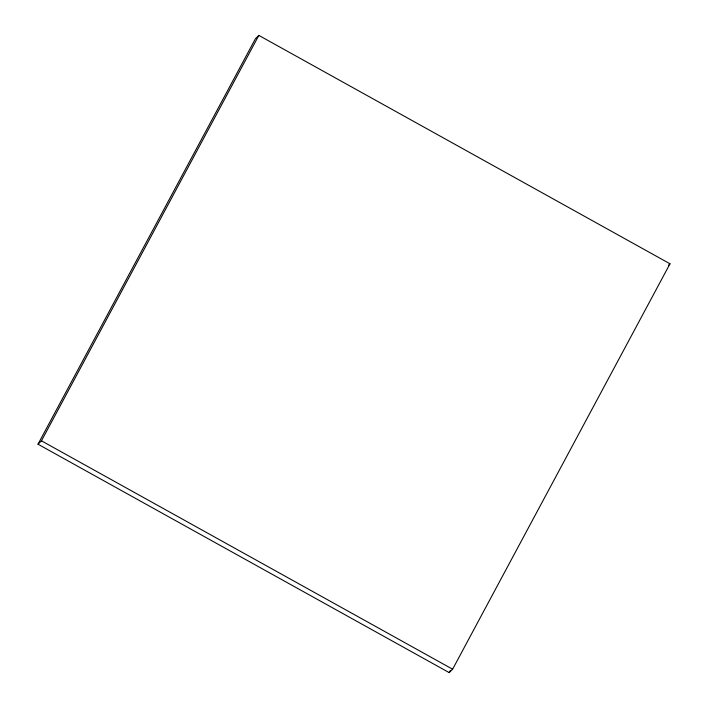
<?xml version="1.0" encoding="UTF-8"?>
<svg xmlns="http://www.w3.org/2000/svg" width="708" height="708" viewBox="0 0 708 708"><rect width="100%" height="100%" fill="white"/><g stroke="black" fill="none" stroke-linecap="round" stroke-linejoin="round"><path stroke-width="1.06" d="M38.002 444.208L255.384 38.79L258.836 35.4L669.998 263.792L452.616 669.21L449.164 672.6L38.002 444.208L41.453 440.819L258.836 35.4M449.164 672.6L450.208 670.653M668.617 265.146L669.998 263.792M41.453 440.819L452.616 669.21"/></g></svg>
